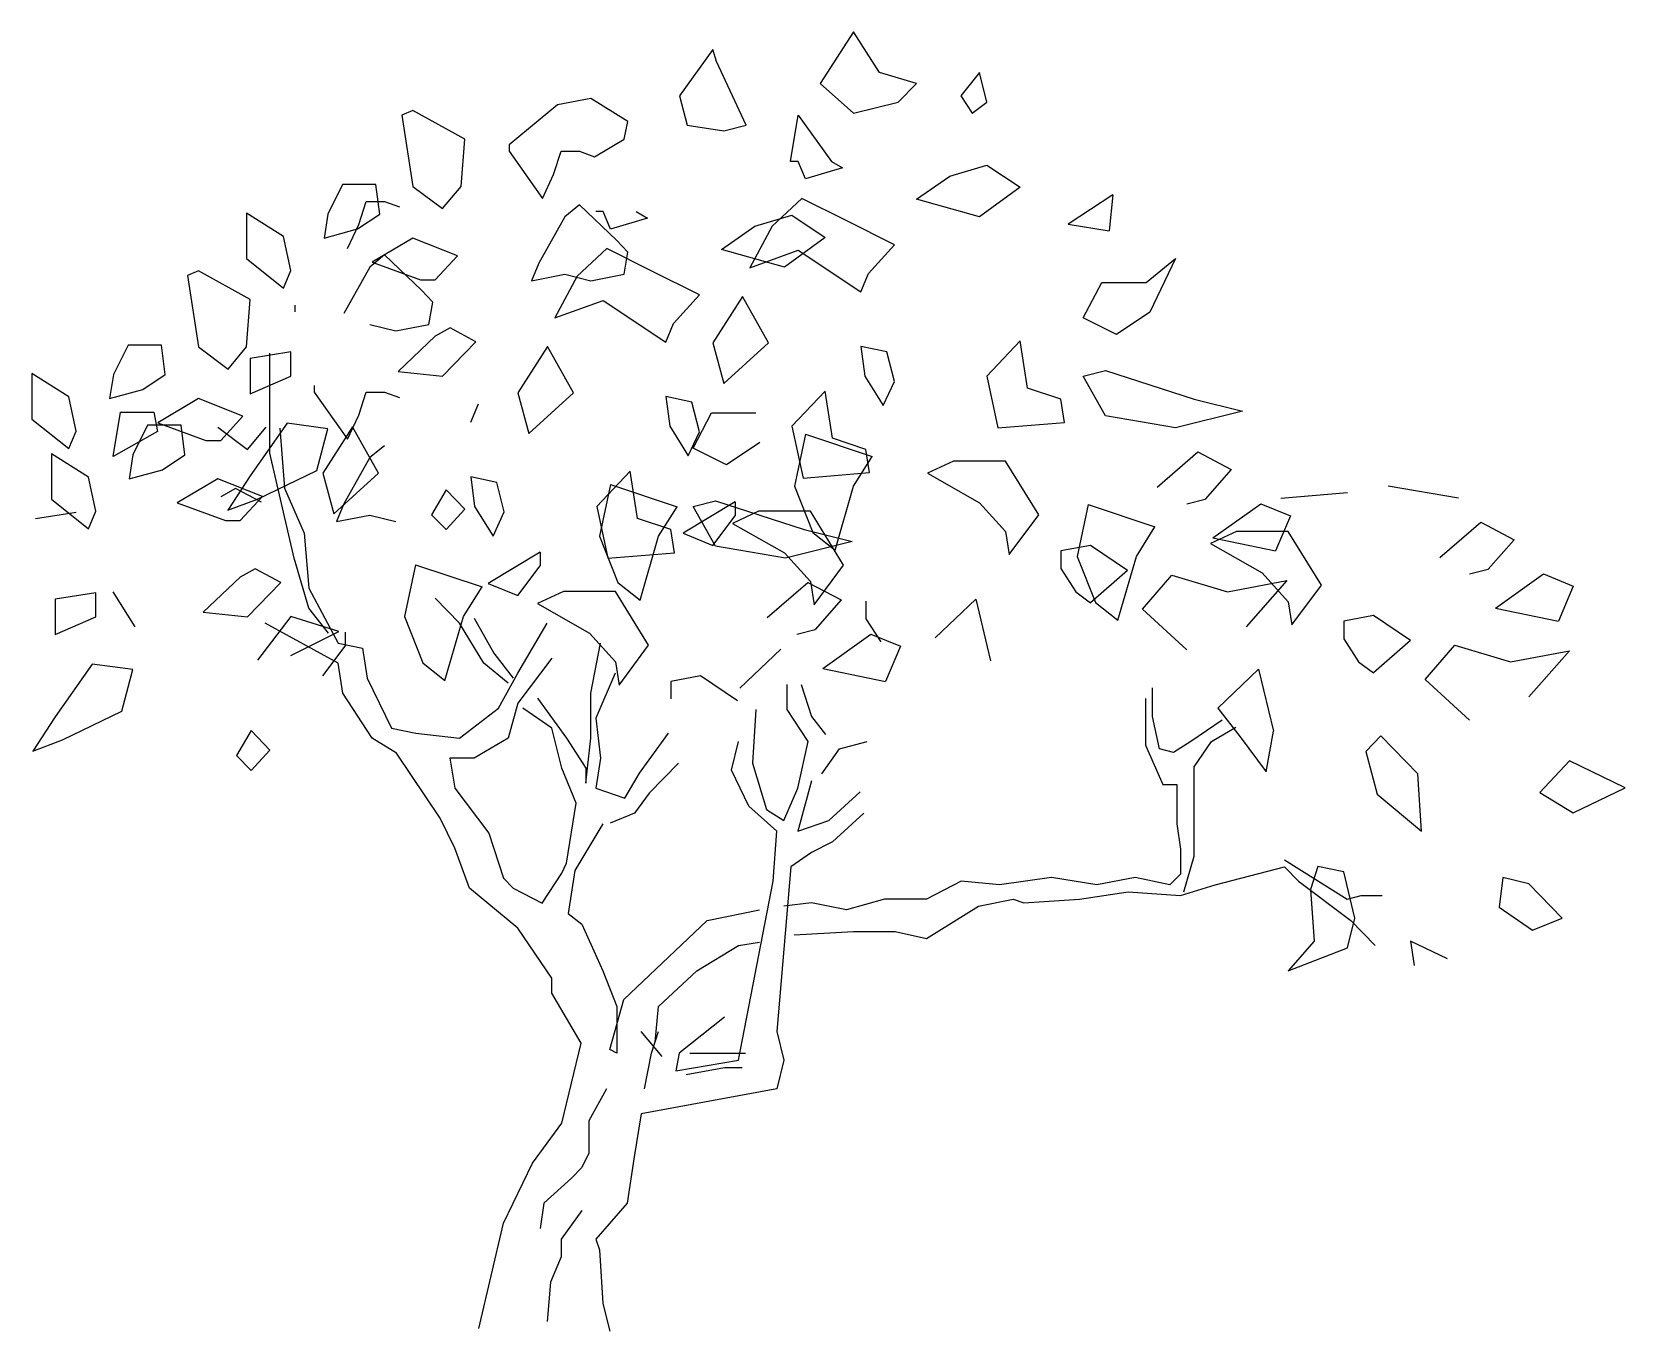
# Model space of a CAD drawing. Extents: x 330523 to 331868, y 65555 to 66652.
import ezdxf

# ---------------------------------------------------------------- set-up
doc = ezdxf.new("R2010")
doc.units = 0
doc.header["$MEASUREMENT"] = 0
doc.layers.get('0').update_dxf_attribs({"linetype": 'CONTINUOUS'})

msp = doc.modelspace()

# ---------------------------------------------------------------- linework, layer by layer
at = {"color": 7, "linetype": 'CONTINUOUS'}
for p, q in [((331216.4, 66651.6), (331188.2, 66607.9)), ((331238.2, 66617.2), (331216.4, 66651.6)), ((331097.6, 66636.8), (331069.5, 66597.7)), ((331100.8, 66626.6), (331097.6, 66636.8)), ((331125.8, 66572.7), (331100.8, 66626.6)), ((331188.2, 66607.9), (331216.4, 66582.9)), ((331269.5, 66607.9), (331238.2, 66617.2)), ((331253.9, 66592.2), (331269.5, 66607.9)), ((331322.6, 66617.2), (331307, 66597.7)), ((331328.9, 66592.2), (331322.6, 66617.2)), ((330994.5, 66595.4), (330966.4, 66589.9)), ((331025.8, 66575.8), (330994.5, 66595.4)), ((331069.5, 66597.7), (331075.8, 66572.7)), ((331307, 66597.7), (331316.4, 66582.9)), ((330844.5, 66585.2), (330835.1, 66581.3)), ((330835.1, 66581.3), (330844.5, 66521.1)), ((330888.2, 66561), (330844.5, 66585.2)), ((330966.4, 66589.9), (330925.8, 66556.3)), ((331163.2, 66542.2), (331169.5, 66581.3)), ((331169.5, 66581.3), (331197.6, 66542.2)), ((331216.4, 66582.9), (331253.9, 66592.2)), ((331316.4, 66582.9), (331328.9, 66592.2)), ((331022.6, 66561), (331025.8, 66575.8)), ((331075.8, 66572.7), (331107, 66568)), ((331107, 66568), (331125.8, 66572.7)), ((330885.1, 66521.1), (330888.2, 66561)), ((330925.8, 66556.3), (330925.8, 66550.8)), ((330997.6, 66546.1), (331022.6, 66561)), ((330925.8, 66550.8), (330953.9, 66511)), ((330963.2, 66531.3), (330969.5, 66550.8)), ((330969.5, 66550.8), (330985.1, 66550.8)), ((330985.1, 66550.8), (330997.6, 66546.1)), ((331169.5, 66542.2), (331163.2, 66542.2)), ((331175.8, 66527.4), (331169.5, 66542.2)), ((331197.6, 66542.2), (331207, 66536.8)), ((330953.9, 66511), (330963.2, 66531.3)), ((331207, 66536.8), (331175.8, 66527.4)), ((331269.5, 66510.2), (331297.6, 66529.7)), ((331297.6, 66529.7), (331328.9, 66539.1)), ((331328.9, 66539.1), (331357, 66520.4)), ((330785.1, 66522.7), (330772.6, 66497.7)), ((330813.2, 66522.7), (330785.1, 66522.7)), ((330816.4, 66497.7), (330813.2, 66522.7)), ((330844.5, 66521.1), (330869.5, 66502.4)), ((330869.5, 66502.4), (330885.1, 66521.1)), ((331357, 66520.4), (331322.6, 66495.4)), ((331435.1, 66514.1), (331397.6, 66489.1)), ((331435.1, 66514.1), (331432, 66483.6)), ((330798.7, 66488.9), (330804.9, 66508.5)), ((330804.9, 66508.5), (330820.5, 66508.5)), ((330820.5, 66508.5), (330833, 66503.8)), ((330985.1, 66505.5), (330972.6, 66495.4)), ((331016.4, 66475.8), (330985.1, 66505.5)), ((331004.9, 66499.9), (330998.7, 66499.9)), ((331011.2, 66485), (331004.9, 66499.9)), ((331033, 66499.9), (331042.4, 66494.4)), ((331172.6, 66511), (331147.6, 66487.5)), ((331210.1, 66492.2), (331172.6, 66511)), ((331322.6, 66495.4), (331269.5, 66510.2)), ((330703.9, 66498.5), (330703.9, 66460.2)), ((330735.1, 66478.9), (330703.9, 66498.5)), ((330772.6, 66497.7), (330769.5, 66477.4)), ((330789.3, 66468.6), (330798.7, 66488.9)), ((330797.6, 66485.2), (330816.4, 66497.7)), ((330972.6, 66495.4), (330950.8, 66456.3)), ((331042.4, 66494.4), (331011.2, 66485)), ((331104.9, 66467.9), (331133, 66487.4)), ((331147.6, 66487.5), (331128.9, 66452.4)), ((331133, 66487.4), (331164.3, 66496.8)), ((331164.3, 66496.8), (331192.4, 66478)), ((331250.8, 66471.9), (331210.1, 66492.2)), ((331397.6, 66489.1), (331432, 66483.6)), ((330741.4, 66450), (330735.1, 66478.9)), ((330769.5, 66477.4), (330797.6, 66485.2)), ((330844.5, 66477.4), (330810.1, 66457.1)), ((330882, 66462.5), (330844.5, 66477.4)), ((331025.8, 66465.7), (331016.4, 66475.8)), ((331192.4, 66478), (331158, 66453)), ((330703.9, 66460.2), (330735.1, 66435.2)), ((330820.5, 66463.2), (330808, 66453)), ((330851.8, 66433.5), (330820.5, 66463.2)), ((330863.2, 66442.2), (330882, 66462.5)), ((331008, 66468.6), (330983, 66445.2)), ((331045.5, 66449.9), (331008, 66468.6)), ((331022.6, 66446.9), (331025.8, 66465.7)), ((331158, 66453), (331104.9, 66467.9)), ((331128.9, 66452.4), (331169.5, 66467.2)), ((331169.5, 66467.2), (331222.6, 66432.1)), ((331228.9, 66447.7), (331250.8, 66471.9)), ((331463.2, 66439.9), (331488.2, 66460.2)), ((331488.2, 66460.2), (331466.4, 66414.9)), ((330663.4, 66449.7), (330654.1, 66445.8)), ((330654.1, 66445.8), (330663.4, 66385.6)), ((330707.2, 66425.5), (330663.4, 66449.7)), ((330735.1, 66435.2), (330741.4, 66450)), ((330808, 66453), (330786.2, 66413.9)), ((330810.1, 66457.1), (330850.8, 66442.2)), ((330950.8, 66456.3), (330944.5, 66441.4)), ((330944.5, 66441.4), (330972.6, 66446.9)), ((330972.6, 66446.9), (330994.5, 66441.4)), ((330994.5, 66441.4), (331022.6, 66446.9)), ((331086.2, 66429.6), (331045.5, 66449.9)), ((331222.6, 66432.1), (331228.9, 66447.7)), ((330850.8, 66442.2), (330863.2, 66442.2)), ((330861.2, 66423.3), (330851.8, 66433.5)), ((330983, 66445.2), (330964.3, 66410)), ((331410.1, 66410.2), (331425.8, 66439.9)), ((331425.8, 66439.9), (331463.2, 66439.9)), ((330704.1, 66385.6), (330707.2, 66425.5)), ((330744.7, 66420.8), (330744.7, 66415.3)), ((330858, 66404.6), (330861.2, 66423.3)), ((330964.3, 66410), (331004.9, 66424.9)), ((331004.9, 66424.9), (331058, 66389.7)), ((331064.3, 66405.4), (331086.2, 66429.6)), ((331122.6, 66428.2), (331097.6, 66389.1)), ((331144.5, 66389.1), (331122.6, 66428.2)), ((331058, 66389.7), (331064.3, 66405.4)), ((331438.2, 66396.1), (331410.1, 66410.2)), ((331466.4, 66414.9), (331438.2, 66396.1)), ((330808, 66404.6), (330829.9, 66399.1)), ((330829.9, 66399.1), (330858, 66404.6)), ((330863.2, 66394.6), (330832, 66364.9)), ((330875.8, 66401.6), (330863.2, 66394.6)), ((330897.6, 66389.9), (330875.8, 66401.6)), ((330604.1, 66387.2), (330591.6, 66362.2)), ((330632.2, 66387.2), (330604.1, 66387.2)), ((330635.3, 66362.2), (330632.2, 66387.2)), ((330663.4, 66385.6), (330688.4, 66366.9)), ((330688.4, 66366.9), (330704.1, 66385.6)), ((330741.4, 66381.3), (330707, 66375.8)), ((330723.8, 66342.3), (330723.8, 66380.3)), ((330741.4, 66361), (330741.4, 66381.3)), ((330869.5, 66361), (330897.6, 66389.9)), ((330958, 66385.8), (330933, 66346.8)), ((330979.9, 66346.8), (330958, 66385.8)), ((331097.6, 66389.1), (331107, 66354.7)), ((331107, 66354.7), (331144.5, 66389.1)), ((331244.5, 66381.3), (331222.6, 66386)), ((331222.6, 66386), (331225.8, 66361)), ((331250.8, 66356.3), (331244.5, 66381.3)), ((331357, 66390.7), (331328.9, 66361)), ((331363.2, 66350.8), (331357, 66390.7)), ((330707, 66375.8), (330707, 66346.1)), ((331410.1, 66361), (331428.9, 66365.7)), ((331428.9, 66365.7), (331503.9, 66341.4)), ((330554.1, 66343.4), (330522.8, 66363)), ((330522.8, 66363), (330522.8, 66324.7)), ((330591.6, 66362.2), (330588.4, 66341.9)), ((330616.6, 66349.7), (330635.3, 66362.2)), ((330707, 66346.1), (330741.4, 66361)), ((330761.2, 66353), (330761.2, 66347.5)), ((330832, 66364.9), (330869.5, 66361)), ((331225.8, 66361), (331241.4, 66336)), ((331241.4, 66336), (331250.8, 66356.3)), ((331328.9, 66361), (331338.2, 66317.2)), ((331428.9, 66327.4), (331410.1, 66361)), ((330560.3, 66314.5), (330554.1, 66343.4)), ((330588.4, 66341.9), (330616.6, 66349.7)), ((330663.4, 66341.9), (330629.1, 66321.6)), ((330700.9, 66327), (330663.4, 66341.9)), ((330723.8, 66295.8), (330723.8, 66342.3)), ((330761.2, 66347.5), (330789.3, 66307.7)), ((330798.7, 66328), (330804.9, 66347.5)), ((330804.9, 66347.5), (330820.5, 66347.5)), ((330820.5, 66347.5), (330833, 66342.8)), ((330933, 66346.8), (330942.4, 66312.4)), ((330942.4, 66312.4), (330979.9, 66346.8)), ((331079.9, 66338.9), (331058, 66343.6)), ((331058, 66343.6), (331061.2, 66318.6)), ((331086.2, 66313.9), (331079.9, 66338.9)), ((331192.4, 66348.3), (331164.3, 66318.6)), ((331198.7, 66308.5), (331192.4, 66348.3)), ((331391.4, 66341.4), (331363.2, 66350.8)), ((331394.5, 66321.9), (331391.4, 66341.4)), ((331503.9, 66341.4), (331544.5, 66331.3)), ((330522.8, 66324.7), (330554.1, 66299.7)), ((330591.4, 66293), (330597.6, 66330.5)), ((330597.6, 66330.5), (330625.8, 66330.5)), ((330625.8, 66330.5), (330628.9, 66314.1)), ((330682.2, 66306.7), (330700.9, 66327)), ((330789.3, 66307.7), (330798.7, 66328)), ((330893.4, 66322), (330899.7, 66337.6)), ((331080.9, 66300.1), (331096.5, 66329.8)), ((331096.5, 66329.8), (331134, 66329.8)), ((331488.2, 66317.2), (331428.9, 66327.4)), ((331544.5, 66331.3), (331488.2, 66317.2)), ((330554.1, 66299.7), (330560.3, 66314.5)), ((330628.9, 66314.1), (330591.4, 66293)), ((330620.5, 66319.4), (330608, 66294.4)), ((330648.7, 66319.4), (330620.5, 66319.4)), ((330629.1, 66321.6), (330669.7, 66306.7)), ((330651.8, 66294.4), (330648.7, 66319.4)), ((330679.9, 66317.8), (330704.9, 66299.1)), ((330704.9, 66299.1), (330720.5, 66317.8)), ((330738.2, 66321.1), (330707, 66276.6)), ((330732, 66317), (330736.1, 66266.3)), ((330772.6, 66316.4), (330738.2, 66321.1)), ((330763.2, 66281.3), (330772.6, 66316.4)), ((330793.4, 66318.1), (330768.4, 66279)), ((330815.3, 66279), (330793.4, 66318.1)), ((331061.2, 66318.6), (331076.8, 66293.6)), ((331076.8, 66293.6), (331086.2, 66313.9)), ((331164.3, 66318.6), (331173.7, 66274.9)), ((331175.8, 66311.8), (331166.4, 66268)), ((331175.8, 66311.8), (331232, 66293)), ((331338.2, 66317.2), (331394.5, 66321.9)), ((330669.7, 66306.7), (330682.2, 66306.7)), ((330820.5, 66302.2), (330808, 66292.1)), ((331109, 66286), (331080.9, 66300.1)), ((331137.2, 66304.8), (331109, 66286)), ((331226.8, 66299.1), (331198.7, 66308.5)), ((331229.9, 66279.6), (331226.8, 66299.1)), ((330539.3, 66295.2), (330539.3, 66256.9)), ((330570.5, 66275.7), (330539.3, 66295.2)), ((330608, 66294.4), (330604.9, 66274.1)), ((330633, 66281.9), (330651.8, 66294.4)), ((330744.3, 66207.2), (330723.8, 66295.8)), ((330808, 66292.1), (330786.2, 66253)), ((331216.4, 66268), (331232, 66293)), ((331300.8, 66289.1), (331278.9, 66278.9)), ((331344.5, 66289.1), (331300.8, 66289.1)), ((331372.6, 66243.8), (331344.5, 66289.1)), ((331472.6, 66267.2), (331507, 66296.9)), ((331507, 66296.9), (331535.1, 66282.1)), ((330576.8, 66246.8), (330570.5, 66275.7)), ((330604.9, 66274.1), (330633, 66281.9)), ((330679.9, 66274.1), (330645.5, 66253.8)), ((330717.4, 66259.2), (330679.9, 66274.1)), ((330707, 66276.6), (330688.2, 66247.7)), ((330713.2, 66257.1), (330763.2, 66281.3)), ((330768.4, 66279), (330777.8, 66244.6)), ((330777.8, 66244.6), (330815.3, 66279)), ((330915.3, 66271.2), (330893.4, 66275.9)), ((330893.4, 66275.9), (330896.5, 66250.9)), ((330921.5, 66246.2), (330915.3, 66271.2)), ((331027.8, 66280.6), (330999.7, 66250.9)), ((331034, 66240.7), (331027.8, 66280.6)), ((331173.7, 66274.9), (331229.9, 66279.6)), ((331278.9, 66278.9), (331322.6, 66253.9)), ((331535.1, 66282.1), (331513.2, 66257.1)), ((330694.7, 66266.1), (330682.2, 66259.1)), ((330716.6, 66254.4), (330694.7, 66266.1)), ((330698.7, 66238.9), (330717.4, 66259.2)), ((330736.1, 66266.3), (330752.6, 66228.3)), ((330872.6, 66264.9), (330860.1, 66243.8)), ((330888.2, 66248.5), (330872.6, 66264.9)), ((331011.2, 66269.4), (331001.8, 66225.7)), ((331011.2, 66269.4), (331067.4, 66250.7)), ((331166.4, 66268), (331182, 66228.9)), ((331200.8, 66214.1), (331216.4, 66268)), ((331577, 66257.9), (331633.2, 66262.6)), ((331727, 66257.9), (331667.6, 66268.1)), ((330560.3, 66245.8), (330525.9, 66240.3)), ((330539.3, 66256.9), (330570.5, 66231.9)), ((330570.5, 66231.9), (330576.8, 66246.8)), ((330645.5, 66253.8), (330686.2, 66238.9)), ((330688.2, 66247.7), (330713.2, 66257.1)), ((330786.2, 66253), (330779.9, 66238.2)), ((330872.6, 66231.3), (330888.2, 66248.5)), ((330896.5, 66250.9), (330912.2, 66225.9)), ((330912.2, 66225.9), (330921.5, 66246.2)), ((330999.7, 66250.9), (331009, 66207.1)), ((331051.8, 66225.7), (331067.4, 66250.7)), ((331116.4, 66254.7), (331072.6, 66228.2)), ((331080.9, 66250.9), (331099.7, 66255.6)), ((331099.7, 66217.3), (331080.9, 66250.9)), ((331099.7, 66255.6), (331174.7, 66231.3)), ((331136.2, 66246.8), (331114.3, 66236.6)), ((331116.4, 66254.7), (331116.4, 66243)), ((331179.9, 66246.8), (331136.2, 66246.8)), ((331208, 66201.4), (331179.9, 66246.8)), ((331322.6, 66253.9), (331344.5, 66229.7)), ((331414.5, 66252.5), (331405.1, 66208.7)), ((331414.5, 66252.5), (331470.7, 66233.7)), ((331497.6, 66253.2), (331513.2, 66257.1)), ((331519.5, 66224.3), (331560.1, 66253.2)), ((331560.1, 66253.2), (331585.1, 66243)), ((330686.2, 66238.9), (330698.7, 66238.9)), ((330779.9, 66238.2), (330808, 66243.6)), ((330808, 66243.6), (330829.9, 66238.2)), ((330860.1, 66243.8), (330872.6, 66231.3)), ((331062.2, 66231.3), (331034, 66240.7)), ((331065.3, 66211.8), (331062.2, 66231.3)), ((331097.6, 66218), (331116.4, 66243)), ((331114.3, 66236.6), (331158, 66211.6)), ((331174.7, 66231.3), (331215.3, 66221.2)), ((331347.6, 66210.2), (331372.6, 66243.8)), ((331455.1, 66208.7), (331470.7, 66233.7)), ((331585.1, 66243), (331572.6, 66213.3)), ((331711.3, 66207.9), (331745.7, 66237.6)), ((331745.7, 66237.6), (331773.8, 66222.8)), ((330752.6, 66228.3), (330756.7, 66181.8)), ((331001.8, 66225.7), (331017.4, 66186.6)), ((331036.2, 66171.8), (331051.8, 66225.7)), ((331072.6, 66228.2), (331097.6, 66218)), ((331159, 66207.1), (331099.7, 66217.3)), ((331215.3, 66221.2), (331159, 66207.1)), ((331182, 66228.9), (331200.8, 66214.1)), ((331344.5, 66229.7), (331347.6, 66210.2)), ((331416.4, 66218), (331391.4, 66213.3)), ((331447.6, 66196.9), (331416.4, 66218)), ((331539.5, 66229.8), (331517.6, 66219.7)), ((331517.6, 66219.7), (331561.3, 66194.7)), ((331519.5, 66224.3), (331572.6, 66213.3)), ((331583.2, 66229.8), (331539.5, 66229.8)), ((331611.3, 66184.5), (331583.2, 66229.8)), ((331773.8, 66222.8), (331752, 66197.8)), ((330756.7, 66165), (330744.3, 66207.2)), ((330951.8, 66212.4), (330908, 66185.8)), ((330951.8, 66212.4), (330951.8, 66200.7)), ((331009, 66207.1), (331065.3, 66211.8)), ((331158, 66211.6), (331179.9, 66187.4)), ((331391.4, 66213.3), (331391.4, 66198.5)), ((331405.1, 66208.7), (331420.7, 66169.7)), ((331439.5, 66154.8), (331455.1, 66208.7)), ((330698.7, 66191.3), (330667.4, 66161.6)), ((330711.2, 66198.3), (330698.7, 66191.3)), ((330733, 66186.6), (330711.2, 66198.3)), ((330846.5, 66201.6), (330837.2, 66157.9)), ((330846.5, 66201.6), (330902.8, 66182.9)), ((330933, 66175.7), (330951.8, 66200.7)), ((331183, 66167.9), (331208, 66201.4)), ((331391.4, 66198.5), (331403.9, 66178.9)), ((331447.6, 66196.9), (331416.4, 66169.6)), ((331460.1, 66164.1), (331485.1, 66193)), ((331485.1, 66193), (331532, 66178.9)), ((331561.3, 66194.7), (331583.2, 66170.4)), ((331736.3, 66193.9), (331752, 66197.8)), ((331758.2, 66165), (331798.8, 66193.9)), ((331798.8, 66193.9), (331823.8, 66183.7)), ((330576.8, 66178), (330542.4, 66172.5)), ((330576.8, 66157.7), (330576.8, 66178)), ((330610.1, 66149.3), (330591.4, 66178.9)), ((330704.9, 66157.7), (330733, 66186.6)), ((330756.7, 66181.8), (330781.3, 66135.4)), ((330887.2, 66157.9), (330902.8, 66182.9)), ((330908, 66185.8), (330933, 66175.7)), ((330971.5, 66179), (330949.7, 66168.8)), ((331015.3, 66179), (330971.5, 66179)), ((331043.4, 66133.7), (331015.3, 66179)), ((331017.4, 66186.6), (331036.2, 66171.8)), ((331143.4, 66157.1), (331177.8, 66186.8)), ((331177.8, 66186.8), (331205.9, 66172)), ((331179.9, 66187.4), (331183, 66167.9)), ((331403.9, 66178.9), (331416.4, 66169.6)), ((331532, 66178.9), (331582, 66188.3)), ((331582, 66188.3), (331547.6, 66149.3)), ((331586.3, 66150.9), (331611.3, 66184.5)), ((331823.8, 66183.7), (331811.3, 66154)), ((330542.4, 66172.5), (330542.4, 66142.8)), ((330773.1, 66143.8), (330756.7, 66165)), ((330883.8, 66152.3), (330863.3, 66173.4)), ((330949.7, 66168.8), (330993.4, 66143.8)), ((331205.9, 66172), (331184, 66147)), ((331226.8, 66171), (331226.8, 66156.1)), ((331319.5, 66172.7), (331285.1, 66139.9)), ((331319.5, 66172.7), (331332, 66120.4)), ((331420.7, 66169.7), (331439.5, 66154.8)), ((331497.6, 66129.7), (331460.1, 66164.1)), ((331583.2, 66170.4), (331586.3, 66150.9)), ((331758.2, 66165), (331811.3, 66154)), ((330542.4, 66142.8), (330576.8, 66157.7)), ((330667.4, 66161.6), (330704.9, 66157.7)), ((330741.4, 66157.9), (330713.2, 66121.1)), ((330781.3, 66118.5), (330719.7, 66152.3)), ((330782, 66145.4), (330741.4, 66157.9)), ((330837.2, 66157.9), (330852.8, 66118.8)), ((330871.5, 66104), (330887.2, 66157.9)), ((330904.3, 66118.5), (330883.8, 66152.3)), ((330896.2, 66156.5), (330912.6, 66127)), ((330933.1, 66110.1), (330957.7, 66152.3)), ((331226.8, 66156.1), (331239.3, 66136.6)), ((331655.1, 66158.7), (331630.1, 66154)), ((331630.1, 66154), (331630.1, 66139.2)), ((331686.3, 66137.6), (331655.1, 66158.7)), ((330741.4, 66125), (330782, 66145.4)), ((330787.2, 66144.6), (330787.2, 66132.9)), ((330993.4, 66143.8), (331015.3, 66119.6)), ((331168.4, 66143.1), (331184, 66147)), ((331190.3, 66114.1), (331230.9, 66143.1)), ((331230.9, 66143.1), (331255.9, 66132.9)), ((331630.1, 66139.2), (331642.6, 66119.7)), ((331686.3, 66137.6), (331655.1, 66110.3)), ((330768.4, 66107.9), (330787.2, 66132.9)), ((330781.3, 66135.4), (330801.8, 66131.2)), ((330801.8, 66131.2), (330805.9, 66105.8)), ((330912.6, 66127), (330929, 66105.8)), ((330994.6, 66093.2), (331002.8, 66135.4)), ((331018.4, 66100.1), (331043.4, 66133.7)), ((331154.9, 66130.4), (331120.5, 66097.5)), ((331255.9, 66132.9), (331243.4, 66103.2)), ((331698.8, 66104.8), (331723.8, 66133.7)), ((331723.8, 66133.7), (331770.7, 66119.7)), ((331770.7, 66119.7), (331820.7, 66129)), ((331820.7, 66129), (331786.3, 66090)), ((330573.7, 66117.8), (330542.4, 66073.3)), ((330608, 66113.2), (330573.7, 66117.8)), ((330598.7, 66078), (330608, 66113.2)), ((330785.4, 66093.2), (330781.3, 66118.5)), ((330852.8, 66118.8), (330871.5, 66104)), ((330924.9, 66101.6), (330904.3, 66118.5)), ((330916.7, 66080.5), (330933.1, 66110.1)), ((330961.8, 66122.7), (330933.1, 66084.7)), ((331015.1, 66110.1), (330998.7, 66072.1)), ((331015.3, 66119.6), (331018.4, 66100.1)), ((331190.3, 66114.1), (331243.4, 66103.2)), ((331558.2, 66113.4), (331523.8, 66080.6)), ((331558.2, 66113.4), (331570.7, 66061.1)), ((331642.6, 66119.7), (331655.1, 66110.3)), ((330805.9, 66105.8), (330826.4, 66063.6)), ((331087.2, 66107.9), (331062.2, 66103.2)), ((331062.2, 66103.2), (331062.2, 66088.4)), ((331118.4, 66086.8), (331087.2, 66107.9)), ((331160.4, 66079.5), (331160.4, 66100.6)), ((331172.1, 66100.6), (331180.9, 66073.4)), ((331468.7, 66073.4), (331468.7, 66097.6)), ((331736.3, 66070.4), (331698.8, 66104.8)), ((330810, 66055.2), (330785.4, 66093.2)), ((330933.1, 66084.7), (330924.9, 66055.2)), ((330949.5, 66089), (330974.1, 66055.2)), ((330994.6, 66055.2), (330994.6, 66093.2)), ((331462.8, 66088.6), (331462.8, 66049.3)), ((330542.4, 66073.3), (330523.7, 66044.4)), ((330548.7, 66053.8), (330598.7, 66078)), ((330883.8, 66055.2), (330916.7, 66080.5)), ((330961.8, 66063.6), (330937.2, 66080.5)), ((330998.7, 66072.1), (331002.8, 66038.3)), ((331133.9, 66079.5), (331131, 66034.2)), ((331178, 66052.3), (331160.4, 66079.5)), ((331180.9, 66073.4), (331192.7, 66058.3)), ((331474.5, 66046.2), (331468.7, 66073.4)), ((331527.4, 66070.4), (331501, 66052.3)), ((331523.8, 66080.6), (331542.6, 66056.4)), ((330708, 66061.6), (330695.5, 66040.5)), ((330723.7, 66045.2), (330708, 66061.6)), ((330826.4, 66063.6), (330846.9, 66059.4)), ((330846.9, 66059.4), (330883.8, 66055.2)), ((330970, 66029.8), (330961.8, 66063.6)), ((331035.7, 66025.6), (331060.2, 66059.4)), ((331518.6, 66052.3), (331539.1, 66064.4)), ((331542.6, 66056.4), (331564.5, 66026.7)), ((331564.5, 66026.7), (331570.7, 66061.1)), ((331661.3, 66057.2), (331648.8, 66043.9)), ((331692.6, 66025.1), (331661.3, 66057.2)), ((330523.7, 66044.4), (330548.7, 66053.8)), ((330708, 66028), (330723.7, 66045.2)), ((330830.5, 66042.5), (330810, 66055.2)), ((330867.4, 65987.6), (330830.5, 66042.5)), ((330924.9, 66055.2), (330896.2, 66038.3)), ((330974.1, 66055.2), (330990.5, 66029.8)), ((330990.5, 66017.2), (330994.6, 66055.2)), ((331113.4, 66028.1), (331119.2, 66052.3)), ((331169.2, 66013), (331178, 66052.3)), ((331189.7, 66025.1), (331204.4, 66046.2)), ((331204.4, 66046.2), (331227.9, 66052.3)), ((331462.8, 66049.3), (331477.5, 66016)), ((331486.3, 66043.2), (331474.5, 66046.2)), ((331501, 66052.3), (331486.3, 66043.2)), ((331503.9, 66031.1), (331518.6, 66052.3)), ((331648.8, 66043.9), (331658.2, 66007.9)), ((330695.5, 66040.5), (330708, 66028)), ((330875.6, 66038.3), (330879.8, 66013)), ((330896.2, 66038.3), (330875.6, 66038.3)), ((330982.3, 66000.3), (330970, 66029.8)), ((330990.5, 66029.8), (330990.5, 66017.2)), ((331002.8, 66038.3), (330998.7, 66013)), ((331068.5, 66034.1), (331043.8, 66008.7)), ((331131, 66034.2), (331142.8, 65994.9)), ((331503.9, 66003.9), (331503.9, 66031.1)), ((331820.7, 66036.1), (331795.7, 66009.5)), ((331867.6, 66013.4), (331820.7, 66036.1)), ((331023.3, 66004.5), (331035.7, 66025.6)), ((331128.1, 65997.9), (331113.4, 66028.1)), ((331180.9, 66019.1), (331169.2, 65976.8)), ((331477.5, 66016), (331489.2, 66016)), ((331489.2, 66016), (331489.2, 65982.8)), ((331695.7, 65976.7), (331692.6, 66025.1)), ((330879.8, 66013), (330908.5, 65975)), ((330998.7, 66013), (331023.3, 66004.5)), ((331043.8, 66008.7), (331031.5, 65991.8)), ((331157.4, 65985.8), (331169.2, 66013)), ((331195.6, 65985.8), (331222, 66010)), ((331503.9, 65955.6), (331503.9, 66003.9)), ((331658.2, 66007.9), (331695.7, 65976.7)), ((331795.7, 66009.5), (331823.8, 65992.3)), ((331823.8, 65992.3), (331867.6, 66013.4)), ((330974.1, 65949.6), (330982.3, 66000.3)), ((331031.5, 65991.8), (331011, 65983.4)), ((331151.6, 65976.8), (331128.1, 65997.9)), ((331142.8, 65994.9), (331157.4, 65985.8)), ((331225, 65991.9), (331198.5, 65967.7)), ((330879.8, 65962.3), (330867.4, 65987.6)), ((331004.8, 65982.8), (330981.2, 65943.5)), ((331148.6, 65934.4), (331151.6, 65976.8)), ((331169.2, 65976.8), (331195.6, 65985.8)), ((331169.2, 65976.8), (331169.2, 65976.8)), ((331489.2, 65982.8), (331492.2, 65961.6)), ((330892.1, 65928.5), (330879.8, 65962.3)), ((330908.5, 65975), (330920.8, 65937)), ((331198.5, 65967.7), (331180.9, 65958.6)), ((331492.2, 65961.6), (331492.2, 65940.5)), ((330970, 65941.2), (330974.1, 65949.6)), ((331180.9, 65958.6), (331163.3, 65946.5)), ((331495.1, 65925.4), (331503.9, 65955.6)), ((331580.2, 65952.6), (331633.1, 65919.3)), ((330920.8, 65937), (330929, 65928.5)), ((330953.6, 65915.8), (330970, 65941.2)), ((330981.2, 65943.5), (330975.4, 65907.2)), ((331163.3, 65946.5), (331151.6, 65807.5)), ((331383.5, 65937.5), (331339.5, 65931.4)), ((331421.7, 65931.4), (331383.5, 65937.5)), ((331454, 65937.5), (331421.7, 65931.4)), ((331483.3, 65931.4), (331454, 65937.5)), ((331492.2, 65940.5), (331483.3, 65931.4)), ((331521.5, 65931.4), (331580.2, 65946.5)), ((331580.2, 65946.5), (331592, 65934.4)), ((331608.2, 65947), (331602, 65927.5)), ((331630.1, 65942.3), (331608.2, 65947)), ((331639.5, 65903.2), (331630.1, 65942.3)), ((331764.5, 65937.6), (331761.3, 65912.6)), ((331786.3, 65932.2), (331764.5, 65937.6)), ((330933.1, 65894.7), (330892.1, 65928.5)), ((330929, 65928.5), (330953.6, 65915.8)), ((331119.2, 65783.4), (331148.6, 65934.4)), ((331307.2, 65934.4), (331277.8, 65919.3)), ((331339.5, 65931.4), (331307.2, 65934.4)), ((331407, 65919.3), (331448.1, 65925.4)), ((331448.1, 65925.4), (331492.2, 65922.4)), ((331492.2, 65922.4), (331521.5, 65931.4)), ((331592, 65934.4), (331636, 65901.2)), ((331602, 65927.5), (331605.1, 65883.7)), ((331633.1, 65919.3), (331644.8, 65922.4)), ((331644.8, 65922.4), (331653.7, 65922.4)), ((331653.7, 65922.4), (331662.5, 65922.4)), ((331814.5, 65903.2), (331786.3, 65932.2)), ((331092.8, 65901.2), (331136.9, 65910.3)), ((331180.9, 65916.3), (331157.4, 65913.3)), ((331210.3, 65910.3), (331180.9, 65916.3)), ((331242.6, 65919.3), (331210.3, 65910.3)), ((331277.8, 65919.3), (331242.6, 65919.3)), ((331277.8, 65886.1), (331321.8, 65913.3)), ((331321.8, 65913.3), (331351.2, 65919.3)), ((331351.2, 65919.3), (331360, 65916.3)), ((331360, 65916.3), (331407, 65919.3)), ((331761.3, 65912.6), (331789.5, 65893.1)), ((330961.8, 65852.5), (330933.1, 65894.7)), ((330975.4, 65907.2), (330987.1, 65898.2)), ((330987.1, 65898.2), (331004.8, 65858.9)), ((331022.4, 65834.7), (331092.8, 65901.2)), ((331633.2, 65878.2), (331639.5, 65903.2)), ((331636, 65901.2), (331656.6, 65880.1)), ((331789.5, 65893.1), (331814.5, 65903.2)), ((331119.2, 65880.1), (331136.9, 65883.1)), ((331166.2, 65889.1), (331216.2, 65892.1)), ((331216.2, 65892.1), (331251.4, 65892.1)), ((331251.4, 65892.1), (331277.8, 65886.1)), ((331605.1, 65883.7), (331583.2, 65858.7)), ((331686.3, 65883.7), (331689.5, 65863.4)), ((331717.6, 65868.9), (331686.3, 65883.7)), ((331084, 65858.9), (331119.2, 65880.1)), ((331583.2, 65858.7), (331633.2, 65878.2)), ((331004.8, 65858.9), (331016.5, 65828.7)), ((331051.7, 65828.7), (331084, 65858.9)), ((330961.8, 65839.8), (330961.8, 65852.5)), ((330986.4, 65797.6), (330961.8, 65839.8)), ((331010.6, 65792.4), (331022.4, 65834.7)), ((331016.5, 65828.7), (331016.5, 65789.4)), ((331048.8, 65798.5), (331051.7, 65828.7)), ((331107.5, 65819.6), (331069.3, 65789.4)), ((331054.7, 65786.4), (331037, 65807.5)), ((331045.8, 65789.4), (331051.7, 65807.5)), ((331151.6, 65807.5), (331157.4, 65783.4)), ((330970, 65730.1), (330986.4, 65797.6)), ((331016.5, 65789.4), (331010.6, 65792.4)), ((331040, 65759.2), (331045.8, 65789.4)), ((331069.3, 65789.4), (331066.4, 65774.3)), ((331078.2, 65789.4), (331104.6, 65789.4)), ((331104.6, 65789.4), (331125.1, 65789.4)), ((331066.4, 65774.3), (331119.2, 65783.4)), ((331075.2, 65771.3), (331107.5, 65777.3)), ((331107.5, 65777.3), (331122.2, 65777.3)), ((331157.4, 65783.4), (331151.6, 65759.2)), ((331007.7, 65759.2), (330993, 65732)), ((331151.6, 65759.2), (331037, 65738)), ((331037, 65738), (331031.2, 65701.8)), ((330945.4, 65696.3), (330970, 65730.1)), ((330993, 65732), (330993, 65704.8)), ((330920.8, 65645.6), (330945.4, 65696.3)), ((330987.1, 65692.7), (330978.3, 65683.6)), ((330993, 65704.8), (330987.1, 65692.7)), ((331031.2, 65701.8), (331025.3, 65662.5)), ((330978.3, 65683.6), (330954.8, 65662.5)), ((330954.8, 65662.5), (330951.9, 65641.3)), ((330987.1, 65656.4), (330969.5, 65632.3)), ((331025.3, 65662.5), (330998.9, 65632.3)), ((330900.2, 65556.9), (330920.8, 65645.6)), ((330969.5, 65632.3), (330969.5, 65617.2)), ((330998.9, 65632.3), (331001.8, 65623.2)), ((330969.5, 65617.2), (330960.7, 65596)), ((331001.8, 65623.2), (331004.8, 65577.9)), ((330960.7, 65596), (330957.8, 65562.8)), ((331004.8, 65577.9), (331010.6, 65554.6))]:
    msp.add_line(p, q, dxfattribs=at)

doc.saveas('drawing.dxf')
